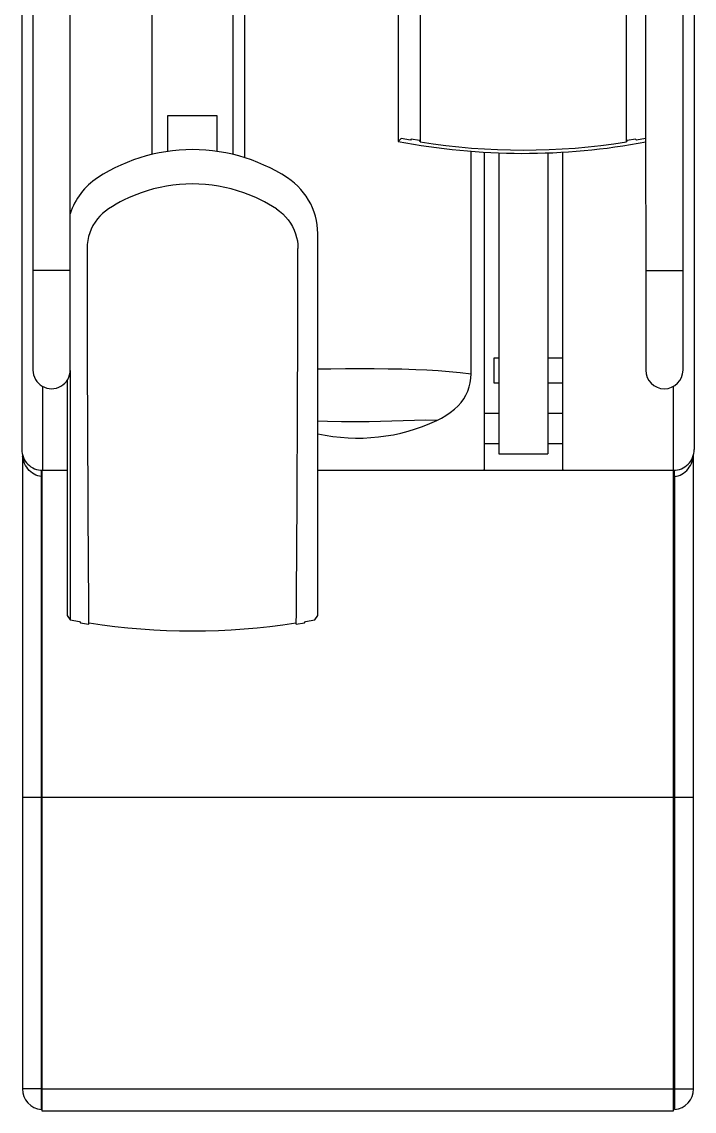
# Model space of a CAD drawing. Header units: millimetres. Extents: x 29224 to 62779, y 35576 to 54938.
# Drawn here: x 59210 to 59675, y 35741 to 36494 of the extents above; entities that cross this region are included whole.
import ezdxf

# ---------------------------------------------------------------- set-up
doc = ezdxf.new("R2010")
doc.units = ezdxf.units.MM

# ---------------------------------------------------------------- blocks, each defined once
blk = doc.blocks.new('A$C29B01179')
for p, q in [((453.38, 558.42, -1035.45), (15.47, 558.42, -1035.45)), ((15.47, 545.24, -1035.45), (15.47, 558.42, -1035.45)), ((217.05, 558.42, -1035.45), (217.05, 94.08, -1035.45)), ((447.83, 556.89, -1035.45), (449.23, 557.43, -1035.45)), ((449.23, 557.43, -1035.45), (450.69, 557.86, -1035.45)), ((450.69, 557.86, -1035.45), (452.18, 558.17, -1035.45)), ((452.18, 558.17, -1035.45), (452.88, 558.27, -1035.45)), ((1015.42, 558.88, -1035.45), (457.46, 558.88, -1035.45)), ((439.81, 549.13, -1035.45), (440.42, 550.36, -1035.45)), ((440.42, 550.36, -1035.45), (441.15, 551.53, -1035.45)), ((441.15, 551.53, -1035.45), (442.01, 552.64, -1035.45)), ((442.01, 552.64, -1035.45), (442.98, 553.67, -1035.45)), ((442.98, 553.67, -1035.45), (444.06, 554.62, -1035.45)), ((444.06, 554.62, -1035.45), (445.23, 555.48, -1035.45)), ((445.23, 555.48, -1035.45), (446.5, 556.24, -1035.45)), ((446.5, 556.24, -1035.45), (447.83, 556.89, -1035.45)), ((998.21, 551.14, -1035.45), (512.44, 551.14, -1035.45)), ((581.2, 525.36, -1035.45), (581.2, 551.14, -1035.45)), ((0, 544.69, -1035.45), (443.14, 544.69, -1035.45)), ((0, 108.09, -1035.45), (0, 544.69, -1035.45)), ((1.19, 545.24, -1035.45), (438.81, 545.24, -1035.45)), ((3.07, 545.24, -1035.45), (3.07, 544.69, -1035.45)), ((15.47, 544.69, -1035.45), (15.47, 108.09, -1035.45)), ((438.81, 545.24, -1035.45), (439, 546.56, -1035.45)), ((439.51, 545.24, -1035.45), (438.81, 545.24, -1035.45)), ((439, 546.56, -1035.45), (439.34, 547.87, -1035.45)), ((439.34, 547.87, -1035.45), (439.81, 549.13, -1035.45)), ((439.51, 545.24, -1035.45), (443.01, 545.24, -1035.45)), ((501.2, 544.55, -1035.45), (443.14, 544.55, -1035.45)), ((443.14, 544.55, -1035.45), (443.14, 527.48, -1035.45)), ((342.73, 527.48, -1035.45), (339.74, 525.36, -1035.45)), ((505.35, 527.48, -1035.45), (342.73, 527.48, -1035.45)), ((339.74, 525.36, -1035.45), (338.59, 518.94, -1035.45)), ((512.26, 525.36, -1035.45), (339.74, 525.36, -1035.45)), ((512.44, 525.36, -1035.45), (998.21, 525.36, -1035.45)), ((337.75, 518.33, -1035.45), (336.83, 512.61, -1035.45)), ((336.83, 512.61, -1035.45), (337.64, 512.18, -1035.45)), ((338.59, 518.94, -1035.45), (337.75, 518.33, -1035.45)), ((599.33, 513.62, -1035.45), (596.61, 513.74, -1035.45)), ((602.03, 513.28, -1035.45), (599.33, 513.62, -1035.45)), ((604.76, 512.69, -1035.45), (602.03, 513.28, -1035.45)), ((607.44, 511.86, -1035.45), (604.76, 512.69, -1035.45)), ((609.97, 510.83, -1035.45), (607.44, 511.86, -1035.45)), ((612.41, 509.6, -1035.45), (609.97, 510.83, -1035.45)), ((614.8, 508.11, -1035.45), (612.41, 509.6, -1035.45)), ((617.06, 506.43, -1035.45), (614.8, 508.11, -1035.45)), ((618.96, 504.76, -1035.45), (617.06, 506.43, -1035.45)), ((620.72, 502.94, -1035.45), (618.96, 504.76, -1035.45)), ((647.82, 502.52, -1035.45), (645.37, 506.44, -1035.45)), ((622.39, 500.95, -1035.45), (620.72, 502.94, -1035.45)), ((623.89, 498.83, -1035.45), (622.39, 500.95, -1035.45)), ((650.12, 498.52, -1035.45), (647.82, 502.52, -1035.45)), ((652.26, 494.42, -1035.45), (650.12, 498.52, -1035.45)), ((654.24, 490.25, -1035.45), (652.26, 494.42, -1035.45)), ((656.06, 485.99, -1035.45), (654.24, 490.25, -1035.45)), ((657.71, 481.67, -1035.45), (656.06, 485.99, -1035.45)), ((659.2, 477.29, -1035.45), (657.71, 481.67, -1035.45)), ((660.52, 472.84, -1035.45), (659.2, 477.29, -1035.45)), ((661.66, 468.35, -1035.45), (660.52, 472.84, -1035.45)), ((661.57, 468.75, -1035.45), (885.79, 468.75, -1035.45)), ((662.63, 463.82, -1035.45), (661.66, 468.35, -1035.45)), ((663.43, 459.25, -1035.45), (662.63, 463.82, -1035.45)), ((664.06, 454.66, -1035.45), (663.43, 459.25, -1035.45)), ((688.23, 457.96, -1035.45), (663.63, 457.96, -1035.45)), ((664.5, 450.04, -1035.45), (664.06, 454.66, -1035.45)), ((688.23, 423.58, -1035.45), (688.23, 457.96, -1035.45)), ((664.77, 445.41, -1035.45), (664.5, 450.04, -1035.45)), ((664.86, 440.77, -1035.45), (664.77, 445.41, -1035.45)), ((664.77, 436.13, -1035.45), (664.86, 440.77, -1035.45)), ((664.06, 426.88, -1035.45), (664.5, 431.5, -1035.45)), ((664.5, 431.5, -1035.45), (664.77, 436.13, -1035.45)), ((662.63, 417.72, -1035.45), (663.43, 422.29, -1035.45)), ((663.43, 422.29, -1035.45), (664.06, 426.88, -1035.45)), ((663.63, 423.58, -1035.45), (688.23, 423.58, -1035.45)), ((661.66, 413.19, -1035.45), (662.63, 417.72, -1035.45)), ((659.2, 404.26, -1035.45), (660.52, 408.7, -1035.45)), ((660.52, 408.7, -1035.45), (661.66, 413.19, -1035.45)), ((885.78, 412.94, -1035.45), (661.6, 412.94, -1035.45)), ((656.06, 395.55, -1035.45), (657.71, 399.87, -1035.45)), ((657.71, 399.87, -1035.45), (659.2, 404.26, -1035.45)), ((659.27, 404.5, -1035.45), (885.78, 404.5, -1035.45)), ((654.24, 391.3, -1035.45), (656.06, 395.55, -1035.45)), ((650.12, 383.02, -1035.45), (652.26, 387.12, -1035.45)), ((652.26, 387.12, -1035.45), (654.24, 391.3, -1035.45)), ((620.51, 378.36, -1035.45), (618.51, 376.36, -1035.45)), ((622.29, 380.47, -1035.45), (620.51, 378.36, -1035.45)), ((623.89, 382.72, -1035.45), (622.29, 380.47, -1035.45)), ((645.37, 375.11, -1035.45), (647.82, 379.02, -1035.45)), ((647.82, 379.02, -1035.45), (650.12, 383.02, -1035.45)), ((337.64, 369.36, -1035.45), (336.83, 368.93, -1035.45)), ((606.58, 369.39, -1035.45), (604.17, 368.7, -1035.45)), ((609.21, 370.37, -1035.45), (606.58, 369.39, -1035.45)), ((611.74, 371.58, -1035.45), (609.21, 370.37, -1035.45)), ((614.1, 372.97, -1035.45), (611.74, 371.58, -1035.45)), ((616.34, 374.55, -1035.45), (614.1, 372.97, -1035.45)), ((618.51, 376.36, -1035.45), (616.34, 374.55, -1035.45)), ((639.61, 367.93, -1035.45), (641.69, 370.19, -1035.45)), ((641.69, 370.19, -1035.45), (643.61, 372.59, -1035.45)), ((643.61, 372.59, -1035.45), (645.37, 375.11, -1035.45)), ((336.83, 368.93, -1035.45), (337.75, 363.21, -1035.45)), ((337.75, 363.21, -1035.45), (338.59, 362.6, -1035.45)), ((338.59, 362.6, -1035.45), (339.74, 356.18, -1035.45)), ((599.17, 367.91, -1035.45), (596.61, 367.81, -1035.45)), ((601.71, 368.21, -1035.45), (599.17, 367.91, -1035.45)), ((604.17, 368.7, -1035.45), (601.71, 368.21, -1035.45)), ((630.02, 360.4, -1035.45), (632.59, 362.04, -1035.45)), ((632.59, 362.04, -1035.45), (635.06, 363.85, -1035.45)), ((635.06, 363.85, -1035.45), (637.4, 365.81, -1035.45)), ((637.4, 365.81, -1035.45), (639.61, 367.93, -1035.45)), ((339.74, 356.18, -1035.45), (342.73, 354.06, -1035.45)), ((342.73, 354.06, -1035.45), (606.82, 354.06, -1035.45)), ((443.14, 354.06, -1035.45), (443.14, 107.95, -1035.45)), ((477, 347.26, -1035.45), (477.22, 354.06, -1035.45)), ((513.26, 354.06, -1035.45), (513.4, 344.96, -1035.45)), ((606.82, 354.06, -1035.45), (609.85, 354.16, -1035.45)), ((609.85, 354.16, -1035.45), (612.88, 354.46, -1035.45)), ((612.88, 354.46, -1035.45), (615.87, 354.97, -1035.45)), ((615.87, 354.97, -1035.45), (618.83, 355.67, -1035.45)), ((618.83, 355.67, -1035.45), (621.73, 356.57, -1035.45)), ((621.73, 356.57, -1035.45), (624.57, 357.66, -1035.45)), ((624.57, 357.66, -1035.45), (627.34, 358.94, -1035.45)), ((627.34, 358.94, -1035.45), (630.02, 360.4, -1035.45)), ((476.73, 337.67, -1035.45), (477, 347.26, -1035.45)), ((513.4, 344.96, -1035.45), (513.47, 334.83, -1035.45)), ((476.57, 328.08, -1035.45), (476.73, 337.67, -1035.45)), ((513.47, 334.83, -1035.45), (513.49, 324.7, -1035.45)), ((476.6, 318.49, -1035.45), (476.57, 328.08, -1035.45)), ((513.49, 324.7, -1035.45), (513.46, 315.07, -1035.45)), ((476.79, 310.67, -1035.45), (476.6, 318.49, -1035.45)), ((477.08, 302.84, -1035.45), (476.79, 310.67, -1035.45)), ((513.46, 315.07, -1035.45), (513.38, 305.45, -1035.45)), ((477.38, 295.03, -1035.45), (477.08, 302.84, -1035.45)), ((513.38, 305.45, -1035.45), (513.22, 295.87, -1035.45)), ((477.62, 287.24, -1035.45), (477.38, 295.03, -1035.45)), ((513.22, 295.87, -1035.45), (512.95, 286.33, -1035.45)), ((939.79, 298.53, -1035.45), (670.6, 298.53, -1035.45)), ((672.63, 296.41, -1035.45), (670.6, 298.53, -1035.45)), ((671.47, 289.99, -1035.45), (672.63, 296.41, -1035.45)), ((477.7, 279.48, -1035.45), (477.62, 287.24, -1035.45)), ((512.95, 286.33, -1035.45), (512.62, 278.53, -1035.45)), ((671.09, 283.66, -1035.45), (672.06, 289.38, -1035.45)), ((672.06, 289.38, -1035.45), (671.47, 289.99, -1035.45)), ((477.56, 271.78, -1035.45), (477.7, 279.48, -1035.45)), ((670.2, 283.23, -1035.45), (671.09, 283.66, -1035.45)), ((940.05, 283.23, -1035.45), (670.2, 283.23, -1035.45)), ((477.56, 271.78, -1035.45), (479.17, 268.58, -1035.45)), ((512.62, 278.53, -1035.45), (512.17, 270.78, -1035.45)), ((479.17, 268.58, -1035.45), (481, 265.42, -1035.45)), ((481, 265.42, -1035.45), (483.04, 262.38, -1035.45)), ((512.17, 270.78, -1035.45), (511.56, 263.1, -1035.45)), ((483.04, 262.38, -1035.45), (485.31, 259.52, -1035.45)), ((485.31, 259.52, -1035.45), (487.81, 256.89, -1035.45)), ((487.81, 256.89, -1035.45), (490.11, 254.89, -1035.45)), ((511.56, 263.1, -1035.45), (510.76, 255.5, -1035.45)), ((490.11, 254.89, -1035.45), (492.58, 253.09, -1035.45)), ((492.58, 253.09, -1035.45), (495.2, 251.54, -1035.45)), ((495.2, 251.54, -1035.45), (497.94, 250.25, -1035.45)), ((497.94, 250.25, -1035.45), (500.79, 249.26, -1035.45)), ((500.79, 249.26, -1035.45), (503.74, 248.56, -1035.45)), ((510.76, 255.5, -1035.45), (509.76, 248, -1035.45)), ((503.74, 248.56, -1035.45), (506.74, 248.14, -1035.45)), ((506.74, 248.14, -1035.45), (509.76, 248, -1035.45)), ((509.76, 248, -1035.45), (663.72, 248, -1035.45)), ((663.09, 238.87, -1035.45), (443.79, 238.87, -1035.45)), ((461.7, 238.87, -1035.45), (461.7, 228.78, -1035.45)), ((482.32, 228.78, -1035.45), (482.32, 238.87, -1035.45)), ((455.15, 228.78, -1035.45), (454.62, 228.78, -1035.45)), ((454.62, 228.78, -1035.45), (454.62, 194.86, -1035.45)), ((662.6, 228.78, -1035.45), (455.15, 228.78, -1035.45)), ((520.77, 232.22, -1035.45), (503.59, 232.22, -1035.45)), ((503.59, 232.22, -1035.45), (503.59, 228.78, -1035.45)), ((520.77, 228.78, -1035.45), (520.77, 232.22, -1035.45)), ((455.15, 194.86, -1035.45), (454.62, 194.86, -1035.45)), ((662.6, 194.86, -1035.45), (455.15, 194.86, -1035.45)), ((461.7, 194.86, -1035.45), (461.7, 184.44, -1035.45)), ((482.32, 184.44, -1035.45), (482.32, 194.86, -1035.45)), ((503.59, 194.86, -1035.45), (503.59, 184.44, -1035.45)), ((520.77, 184.44, -1035.45), (520.77, 194.86, -1035.45)), ((443.79, 184.44, -1035.45), (663.11, 184.44, -1035.45)), ((670.2, 140.41, -1035.45), (940.05, 140.41, -1035.45)), ((671.09, 139.98, -1035.45), (670.2, 140.41, -1035.45)), ((672.06, 134.26, -1035.45), (671.09, 139.98, -1035.45)), ((671.47, 133.65, -1035.45), (672.06, 134.26, -1035.45)), ((672.63, 127.23, -1035.45), (671.47, 133.65, -1035.45)), ((581.2, 127.14, -1035.45), (512.44, 127.14, -1035.45)), ((672.64, 127.23, -1035.45), (581.2, 127.14, -1035.45)), ((581.2, 127.14, -1035.45), (581.2, 101.36, -1035.45)), ((672.63, 127.23, -1035.45), (672.55, 127.14, -1035.45)), ((940.07, 127.23, -1035.45), (672.63, 127.23, -1035.45)), ((443.14, 108.09, -1035.45), (0, 108.09, -1035.45)), ((438.81, 107.26, -1035.45), (1.19, 107.26, -1035.45)), ((3.07, 107.26, -1035.45), (3.07, 108.09, -1035.45)), ((15.47, 107.26, -1035.45), (15.47, 94.08, -1035.45)), ((438.81, 107.26, -1035.45), (439, 105.94, -1035.45)), ((439.51, 107.26, -1035.45), (438.81, 107.26, -1035.45)), ((439, 105.94, -1035.45), (439.34, 104.63, -1035.45)), ((439.51, 107.26, -1035.45), (443.01, 107.26, -1035.45)), ((443.14, 107.95, -1035.45), (501.2, 107.95, -1035.45)), ((439.34, 104.63, -1035.45), (439.81, 103.37, -1035.45)), ((439.81, 103.37, -1035.45), (440.42, 102.14, -1035.45)), ((440.42, 102.14, -1035.45), (441.15, 100.97, -1035.45)), ((441.15, 100.97, -1035.45), (442.01, 99.86, -1035.45)), ((442.01, 99.86, -1035.45), (442.98, 98.83, -1035.45)), ((442.98, 98.83, -1035.45), (444.06, 97.88, -1035.45)), ((512.44, 101.36, -1035.45), (1015.42, 101.36, -1035.45)), ((15.47, 94.08, -1035.45), (453.38, 94.08, -1035.45)), ((444.06, 97.88, -1035.45), (445.23, 97.02, -1035.45)), ((445.23, 97.02, -1035.45), (446.5, 96.26, -1035.45)), ((446.5, 96.26, -1035.45), (447.83, 95.61, -1035.45)), ((447.83, 95.61, -1035.45), (449.23, 95.07, -1035.45)), ((449.23, 95.07, -1035.45), (450.69, 94.64, -1035.45)), ((450.69, 94.64, -1035.45), (452.18, 94.33, -1035.45)), ((452.18, 94.33, -1035.45), (452.88, 94.23, -1035.45)), ((1015.42, 93.62, -1035.45), (457.46, 93.62, -1035.45))]:
    blk.add_line(p, q)
for centre, radius, start, end in [((15.47, 544.09, -1035.45), 14.32, 89.98885, 175.41536), ((457.46, 544.55, -1035.45), 14.32, 89.99536, 180.00472), ((512.44, 538.25, -1035.45), 12.89, 89.99879, 270.00121), ((606.46, 481.13, -1035.45), 46.42, 33.02751, 72.30446), ((630.94, -37361.84, -1035.45), 37875.59, 90.051923, 90.444919), ((795.32, 440.77, -1035.45), 463.22, 171.13211, 188.86789), ((535.51, 441.15, -1035.45), 105.53, 19.4924, 33.12935), ((534.44, 440.77, -1035.45), 106.67, 340.50859, 19.49141), ((535.38, 440.46, -1035.45), 105.68, 326.88126, 340.49841), ((630.91, 38243.21, -1035.45), 37875.41, 269.555116, 269.948115), ((593.71, 326.26, -1035.45), 128.3, 167.48664, 205.1292), ((1118.92, 211.82, -1035.45), 456.63, 169.05294, 190.68644), ((1119.15, 211.82, -1035.45), 454.59, 170.96235, 189.03765), ((443.81, 239.54, -1035.45), 0.671, 178.54407, 268.81945), ((443.81, 183.77, -1035.45), 0.673, 91.36913, 181.26735), ((512.44, 114.25, -1035.45), 12.89, 90.0024, 269.9976), ((15.47, 108.41, -1035.45), 14.32, 184.58464, 270.01115), ((457.46, 107.95, -1035.45), 14.32, 179.99946, 270.00054)]:
    blk.add_arc(centre, radius, start, end)

msp = doc.modelspace()

# ---------------------------------------------------------------- block references
at = {"rotation": 90}
msp.add_blockref('A$C29B01179', (59768.9, 35740.94, 1035.45), dxfattribs=at)

doc.saveas('drawing.dxf')
